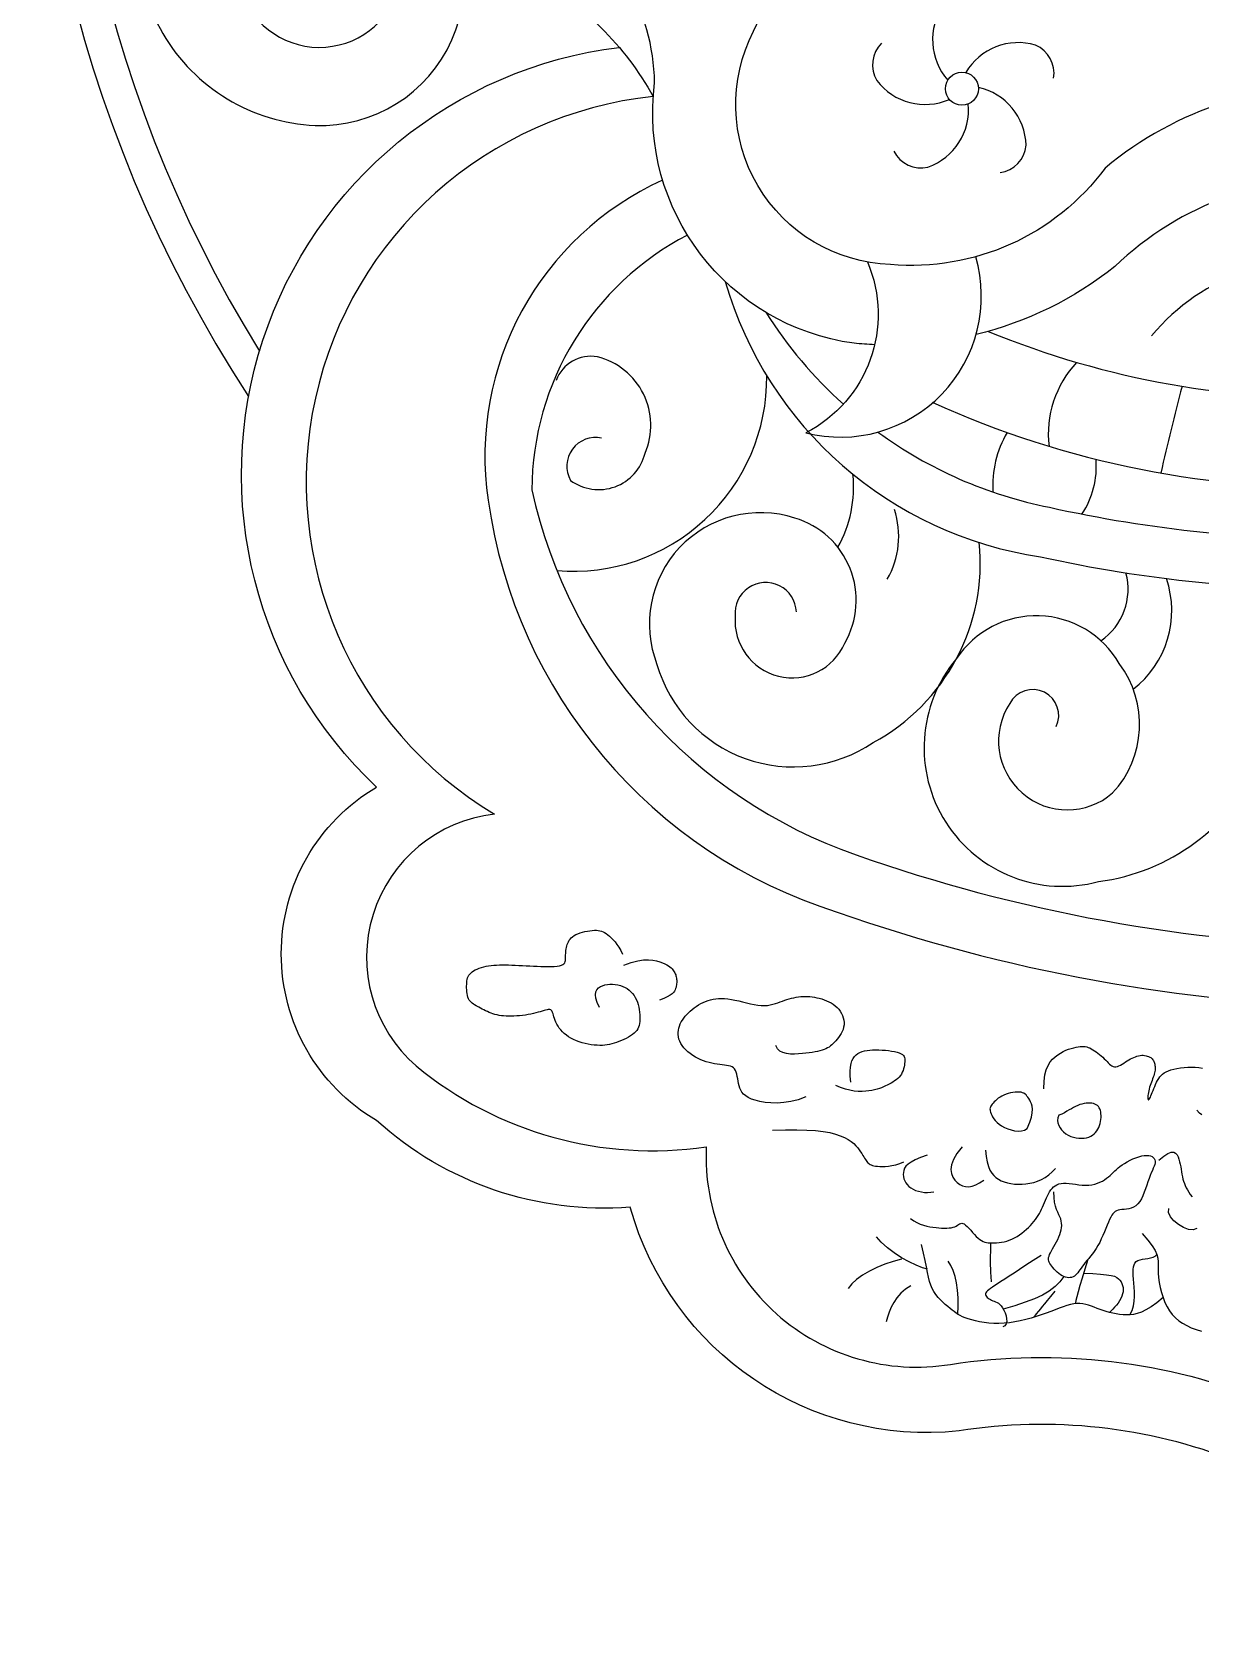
# Model space of a CAD drawing. Header units: millimetres. Extents: x -159346 to -157016, y -80163 to -78851.
# Drawn here: x -157431.75 to -157400.36, y -79047.82 to -79004.58 of the extents above; entities that cross this region are included whole.
import ezdxf

# ---------------------------------------------------------------- set-up
doc = ezdxf.new("R2010")
doc.units = ezdxf.units.MM
doc.header["$LTSCALE"] = 2
doc.header["$MEASUREMENT"] = 0
for name, color, linetype in [('3', 3, 'CONTINUOUS'), ('4', 4, 'CONTINUOUS'), ('7', 7, 'CONTINUOUS')]:
    doc.layers.add(name, color=color, linetype=linetype)

msp = doc.modelspace()

# ---------------------------------------------------------------- linework, layer by layer
at = {"layer": '3', "color": 0}
for points in [[(-157396.101, -79006.097, 0.200979), (-157402.925, -79008.232, -0.260997), (-157408.694, -79010.821, -0.550319), (-157412.372, -79004.558, 0.259121), (-157412.52, -79001.384, 0.661077), (-157414.211, -79001.802, 0.409038), (-157417.221, -78997.208, 0.463078), (-157420.398, -78998.461, 0.230332), (-157418.308, -79003.054, -0.136037), (-157415.065, -79006.31)], [(-157420.398, -78998.461, 0.424059), (-157428.374, -78999.847, 0.545745), (-157424.148, -79007.085, 0.67731), (-157421.242, -79000.525, 0.707315), (-157426.186, -79003.315, 0.769942), (-157421.884, -79003.353, 0.762442), (-157423.846, -79001.77, 0.743648), (-157423.393, -79002.637)], [(-157409.117, -79012.976, -0.014342), (-157409.673, -79012.937, -0.412792), (-157415.028, -79005.941, 0.262416), (-157417.809, -79001.209)], [(-157406.283, -79003.671, 0.345154), (-157407.276, -79003.857, 0.343462), (-157407.154, -79005.869)], [(-157408.934, -79004.881, 0.345154), (-157409.063, -79005.884, 0.343462), (-157407.112, -79006.389)], [(-157404.312, -79005.818, 0.345154), (-157404.797, -79004.93, 0.343462), (-157406.673, -79005.668)], [(-157405.746, -79008.355, 0.345154), (-157405.051, -79007.62, 0.343462), (-157406.333, -79006.064)], [(-157408.602, -79007.776, 0.345154), (-157407.688, -79008.209, 0.343462), (-157406.604, -79006.51)], [(-157414.813, -79008.557, 0.33476), (-157419.5, -79017.153, 0.288685), (-157410.129, -79028.217, 0.079016), (-157396.101, -79030.766, 0.079016)], [(-157396.101, -79008.508, 0.212712), (-157402.67, -79010.879, -0.108121), (-157406.396, -79012.706)], [(-157414.147, -79010.033, 0.278708), (-157418.327, -79016.872, 0.260321), (-157409.617, -79026.68, 0.078961), (-157396.101, -79029.146, 0.078961)], [(-157409.314, -79010.755, -0.395027), (-157410.97, -79015.343, 0.580528), (-157406.405, -79010.615)], [(-157390.11, -79011.927, 0.141691), (-157391.35, -79012.129, -0.092112), (-157392.993, -79011.898, -0.001857), (-157396.101, -79010.756, 0.271344), (-157401.681, -79012.735)], [(-157413.132, -79011.28, 0.293505), (-157404.667, -79018.673, 0.058263), (-157396.101, -79019.541, 0.058263)], [(-157412.043, -79012.106, 0.069191), (-157409.96, -79014.574, 0.069191)], [(-157416.452, -79015.483, 0.644183), (-157417.288, -79016.622, 0.535005), (-157415.287, -79015.89, 0.462913), (-157416.567, -79013.303, 0.35973), (-157417.677, -79013.934)], [(-157409.032, -79015.324, 0.108554), (-157404.424, -79017.344, 0.058606), (-157396.122, -79018.191)], [(-157411.222, -79020.153, 1.030287), (-157412.864, -79020.267, 0.850787), (-157409.924, -79020.992, 0.485332), (-157411.261, -79017.635, 0.633591), (-157414.965, -79021.565, 0.508921), (-157409.16, -79023.663, 0.302486), (-157406.308, -79018.293)], [(-157404.242, -79023.235, 0.981359), (-157405.49, -79022.612, 0.871126), (-157402.727, -79025.016, 0.363424), (-157402.548, -79021.543, 0.556765), (-157406.922, -79021.409, 0.733056), (-157403.104, -79027.398, 0.256961), (-157398.74, -79024.18, 0.256961)]]:
    msp.add_lwpolyline(points, format="xyb", dxfattribs=at)
for points in [[(-157416.512, -79030.775), (-157416.571, -79030.641), (-157416.604, -79030.529), (-157416.614, -79030.436), (-157416.604, -79030.361), (-157416.578, -79030.301), (-157416.538, -79030.255), (-157416.487, -79030.219), (-157416.428, -79030.193), (-157416.364, -79030.174), (-157416.297, -79030.161), (-157416.228, -79030.155), (-157416.157, -79030.155), (-157416.087, -79030.16), (-157416.017, -79030.172), (-157415.949, -79030.189), (-157415.884, -79030.212), (-157415.823, -79030.24), (-157415.766, -79030.273), (-157415.713, -79030.311), (-157415.665, -79030.354), (-157415.622, -79030.401), (-157415.582, -79030.453), (-157415.548, -79030.509), (-157415.518, -79030.569), (-157415.492, -79030.632), (-157415.472, -79030.699), (-157415.455, -79030.767), (-157415.442, -79030.836), (-157415.433, -79030.905), (-157415.428, -79030.973), (-157415.426, -79031.038), (-157415.426, -79031.099), (-157415.43, -79031.157), (-157415.437, -79031.21), (-157415.448, -79031.26), (-157415.463, -79031.307), (-157415.483, -79031.351), (-157415.509, -79031.393), (-157415.541, -79031.433), (-157415.58, -79031.471), (-157415.625, -79031.508), (-157415.677, -79031.543), (-157415.733, -79031.578), (-157415.794, -79031.61), (-157415.857, -79031.641), (-157415.922, -79031.669), (-157415.987, -79031.695), (-157416.052, -79031.718), (-157416.115, -79031.739), (-157416.178, -79031.757), (-157416.24, -79031.772), (-157416.303, -79031.783), (-157416.367, -79031.791), (-157416.433, -79031.796), (-157416.502, -79031.797), (-157416.574, -79031.795), (-157416.65, -79031.789), (-157416.729, -79031.778), (-157416.81, -79031.764), (-157416.892, -79031.747), (-157416.973, -79031.725), (-157417.054, -79031.7), (-157417.131, -79031.671), (-157417.205, -79031.639), (-157417.275, -79031.603), (-157417.34, -79031.564), (-157417.4, -79031.521), (-157417.455, -79031.477), (-157417.505, -79031.43), (-157417.55, -79031.381), (-157417.59, -79031.331), (-157417.624, -79031.279), (-157417.654, -79031.227), (-157417.679, -79031.175), (-157417.7, -79031.124), (-157417.718, -79031.074), (-157417.733, -79031.028), (-157417.746, -79030.985), (-157417.758, -79030.947), (-157417.769, -79030.914), (-157417.78, -79030.887), (-157417.792, -79030.866), (-157417.805, -79030.851), (-157417.821, -79030.841), (-157417.839, -79030.835), (-157417.861, -79030.834), (-157417.888, -79030.837), (-157417.919, -79030.843), (-157417.957, -79030.852), (-157417.999, -79030.864), (-157418.047, -79030.877), (-157418.1, -79030.892), (-157418.157, -79030.908), (-157418.219, -79030.924), (-157418.284, -79030.94), (-157418.353, -79030.955), (-157418.425, -79030.969), (-157418.5, -79030.981), (-157418.577, -79030.991), (-157418.654, -79031), (-157418.731, -79031.007), (-157418.807, -79031.011), (-157418.881, -79031.014), (-157418.952, -79031.014), (-157419.02, -79031.012), (-157419.085, -79031.007), (-157419.146, -79031), (-157419.205, -79030.99), (-157419.262, -79030.979), (-157419.317, -79030.965), (-157419.37, -79030.949), (-157419.421, -79030.931), (-157419.472, -79030.912), (-157419.521, -79030.89), (-157419.569, -79030.868), (-157419.615, -79030.845), (-157419.66, -79030.821), (-157419.704, -79030.797), (-157419.746, -79030.774), (-157419.787, -79030.752), (-157419.826, -79030.73), (-157419.863, -79030.709), (-157419.898, -79030.687), (-157419.93, -79030.664), (-157419.96, -79030.638), (-157419.986, -79030.61), (-157420.009, -79030.579), (-157420.029, -79030.542), (-157420.045, -79030.501), (-157420.057, -79030.456), (-157420.066, -79030.407), (-157420.073, -79030.357), (-157420.076, -79030.305), (-157420.078, -79030.253), (-157420.078, -79030.202), (-157420.076, -79030.153), (-157420.073, -79030.107), (-157420.069, -79030.064), (-157420.062, -79030.023), (-157420.051, -79029.985), (-157420.038, -79029.949), (-157420.019, -79029.915), (-157419.996, -79029.883), (-157419.967, -79029.853), (-157419.932, -79029.823), (-157419.891, -79029.796), (-157419.845, -79029.77), (-157419.794, -79029.746), (-157419.739, -79029.724), (-157419.68, -79029.705), (-157419.618, -79029.687), (-157419.554, -79029.673), (-157419.488, -79029.661), (-157419.419, -79029.652), (-157419.348, -79029.645), (-157419.275, -79029.64), (-157419.199, -79029.637), (-157419.12, -79029.636), (-157419.038, -79029.636), (-157418.952, -79029.637), (-157418.863, -79029.64), (-157418.771, -79029.644), (-157418.676, -79029.648), (-157418.579, -79029.653), (-157418.481, -79029.658), (-157418.382, -79029.663), (-157418.282, -79029.668), (-157418.182, -79029.673), (-157418.083, -79029.677), (-157417.986, -79029.68), (-157417.893, -79029.681), (-157417.804, -79029.681), (-157417.723, -79029.677), (-157417.649, -79029.671), (-157417.585, -79029.661), (-157417.533, -79029.646), (-157417.493, -79029.627), (-157417.463, -79029.604), (-157417.443, -79029.578), (-157417.43, -79029.548), (-157417.424, -79029.515), (-157417.421, -79029.48), (-157417.421, -79029.443), (-157417.421, -79029.405), (-157417.42, -79029.366), (-157417.418, -79029.326), (-157417.415, -79029.286), (-157417.41, -79029.245), (-157417.404, -79029.205), (-157417.396, -79029.165), (-157417.386, -79029.125), (-157417.374, -79029.086), (-157417.359, -79029.048), (-157417.342, -79029.011), (-157417.321, -79028.975), (-157417.296, -79028.94), (-157417.267, -79028.908), (-157417.232, -79028.877), (-157417.191, -79028.848), (-157417.143, -79028.821), (-157417.089, -79028.797), (-157417.029, -79028.775), (-157416.966, -79028.756), (-157416.9, -79028.74), (-157416.833, -79028.727), (-157416.767, -79028.717), (-157416.704, -79028.71), (-157416.645, -79028.706), (-157416.591, -79028.706), (-157416.542, -79028.709), (-157416.497, -79028.716), (-157416.454, -79028.727), (-157416.413, -79028.744), (-157416.372, -79028.765), (-157416.33, -79028.792), (-157416.286, -79028.824), (-157416.24, -79028.862), (-157416.192, -79028.907), (-157416.142, -79028.96), (-157416.091, -79029.019), (-157416.04, -79029.087), (-157415.989, -79029.163), (-157415.94, -79029.248), (-157415.892, -79029.343)], [(-157415.857, -79029.643), (-157415.657, -79029.571), (-157415.481, -79029.525), (-157415.327, -79029.502), (-157415.193, -79029.496), (-157415.076, -79029.505), (-157414.976, -79029.524), (-157414.891, -79029.55), (-157414.817, -79029.578), (-157414.754, -79029.607), (-157414.7, -79029.634), (-157414.655, -79029.661), (-157414.617, -79029.687), (-157414.585, -79029.713), (-157414.559, -79029.738), (-157414.537, -79029.764), (-157414.518, -79029.791), (-157414.501, -79029.818), (-157414.486, -79029.845), (-157414.474, -79029.873), (-157414.463, -79029.901), (-157414.455, -79029.93), (-157414.447, -79029.959), (-157414.442, -79029.988), (-157414.438, -79030.018), (-157414.435, -79030.048), (-157414.434, -79030.078), (-157414.435, -79030.109), (-157414.437, -79030.14), (-157414.441, -79030.171), (-157414.447, -79030.204), (-157414.454, -79030.236), (-157414.464, -79030.27), (-157414.477, -79030.304), (-157414.495, -79030.339), (-157414.522, -79030.375), (-157414.561, -79030.412), (-157414.615, -79030.452), (-157414.688, -79030.492), (-157414.782, -79030.535), (-157414.901, -79030.581)], [(-157410.971, -79033.183), (-157411.171, -79033.255), (-157411.366, -79033.304), (-157411.555, -79033.333), (-157411.735, -79033.345), (-157411.904, -79033.342), (-157412.06, -79033.327), (-157412.201, -79033.303), (-157412.324, -79033.272), (-157412.427, -79033.237), (-157412.513, -79033.197), (-157412.582, -79033.154), (-157412.638, -79033.107), (-157412.682, -79033.056), (-157412.715, -79033.002), (-157412.74, -79032.945), (-157412.76, -79032.885), (-157412.775, -79032.822), (-157412.787, -79032.759), (-157412.797, -79032.695), (-157412.808, -79032.633), (-157412.82, -79032.574), (-157412.835, -79032.52), (-157412.854, -79032.471), (-157412.879, -79032.431), (-157412.91, -79032.399), (-157412.948, -79032.375), (-157412.992, -79032.356), (-157413.041, -79032.343), (-157413.095, -79032.334), (-157413.154, -79032.326), (-157413.216, -79032.319), (-157413.281, -79032.312), (-157413.35, -79032.302), (-157413.42, -79032.29), (-157413.493, -79032.276), (-157413.567, -79032.258), (-157413.641, -79032.236), (-157413.715, -79032.211), (-157413.79, -79032.182), (-157413.863, -79032.148), (-157413.935, -79032.109), (-157414.004, -79032.066), (-157414.071, -79032.019), (-157414.133, -79031.969), (-157414.191, -79031.916), (-157414.242, -79031.861), (-157414.287, -79031.804), (-157414.325, -79031.746), (-157414.354, -79031.687), (-157414.376, -79031.627), (-157414.39, -79031.568), (-157414.397, -79031.508), (-157414.397, -79031.449), (-157414.391, -79031.391), (-157414.379, -79031.333), (-157414.362, -79031.277), (-157414.34, -79031.221), (-157414.314, -79031.168), (-157414.283, -79031.115), (-157414.248, -79031.064), (-157414.209, -79031.015), (-157414.166, -79030.967), (-157414.12, -79030.92), (-157414.072, -79030.875), (-157414.02, -79030.831), (-157413.966, -79030.788), (-157413.909, -79030.748), (-157413.85, -79030.711), (-157413.789, -79030.676), (-157413.726, -79030.644), (-157413.661, -79030.616), (-157413.594, -79030.592), (-157413.527, -79030.571), (-157413.457, -79030.555), (-157413.385, -79030.544), (-157413.309, -79030.538), (-157413.231, -79030.536), (-157413.148, -79030.539), (-157413.061, -79030.548), (-157412.968, -79030.562), (-157412.871, -79030.581), (-157412.769, -79030.604), (-157412.665, -79030.629), (-157412.56, -79030.655), (-157412.456, -79030.679), (-157412.354, -79030.7), (-157412.256, -79030.716), (-157412.163, -79030.726), (-157412.077, -79030.727), (-157411.997, -79030.722), (-157411.923, -79030.71), (-157411.852, -79030.694), (-157411.785, -79030.674), (-157411.721, -79030.652), (-157411.658, -79030.629), (-157411.597, -79030.606), (-157411.535, -79030.585), (-157411.474, -79030.565), (-157411.412, -79030.547), (-157411.351, -79030.53), (-157411.289, -79030.516), (-157411.228, -79030.504), (-157411.166, -79030.494), (-157411.105, -79030.487), (-157411.043, -79030.483), (-157410.982, -79030.482), (-157410.92, -79030.483), (-157410.858, -79030.487), (-157410.796, -79030.494), (-157410.733, -79030.504), (-157410.669, -79030.517), (-157410.605, -79030.532), (-157410.541, -79030.55), (-157410.476, -79030.571), (-157410.413, -79030.596), (-157410.35, -79030.624), (-157410.29, -79030.656), (-157410.232, -79030.692), (-157410.178, -79030.733), (-157410.128, -79030.778), (-157410.083, -79030.828), (-157410.044, -79030.881), (-157410.01, -79030.939), (-157409.982, -79030.998), (-157409.961, -79031.06), (-157409.947, -79031.122), (-157409.941, -79031.185), (-157409.942, -79031.247), (-157409.952, -79031.308), (-157409.969, -79031.367), (-157409.991, -79031.424), (-157410.019, -79031.479), (-157410.051, -79031.531), (-157410.086, -79031.581), (-157410.122, -79031.628), (-157410.158, -79031.671), (-157410.194, -79031.711), (-157410.23, -79031.748), (-157410.267, -79031.782), (-157410.305, -79031.813), (-157410.344, -79031.841), (-157410.386, -79031.866), (-157410.43, -79031.889), (-157410.479, -79031.91), (-157410.531, -79031.928), (-157410.588, -79031.945), (-157410.651, -79031.96), (-157410.719, -79031.973), (-157410.794, -79031.986), (-157410.875, -79031.997), (-157410.964, -79032.008), (-157411.06, -79032.018), (-157411.164, -79032.027), (-157411.273, -79032.032), (-157411.381, -79032.03), (-157411.485, -79032.018), (-157411.581, -79031.992), (-157411.664, -79031.949), (-157411.73, -79031.885), (-157411.776, -79031.798)], [(-157409.763, -79032.781), (-157409.775, -79032.625), (-157409.777, -79032.493), (-157409.769, -79032.381), (-157409.753, -79032.287), (-157409.73, -79032.21), (-157409.699, -79032.146), (-157409.661, -79032.094), (-157409.618, -79032.051), (-157409.569, -79032.015), (-157409.515, -79031.986), (-157409.456, -79031.963), (-157409.393, -79031.945), (-157409.324, -79031.932), (-157409.251, -79031.923), (-157409.174, -79031.918), (-157409.092, -79031.917), (-157409.007, -79031.918), (-157408.919, -79031.922), (-157408.831, -79031.929), (-157408.745, -79031.938), (-157408.662, -79031.95), (-157408.586, -79031.964), (-157408.517, -79031.98), (-157408.459, -79031.999), (-157408.411, -79032.02), (-157408.375, -79032.042), (-157408.347, -79032.068), (-157408.328, -79032.096), (-157408.316, -79032.126), (-157408.31, -79032.16), (-157408.308, -79032.197), (-157408.31, -79032.237), (-157408.314, -79032.281), (-157408.32, -79032.327), (-157408.329, -79032.375), (-157408.341, -79032.423), (-157408.357, -79032.472), (-157408.377, -79032.52), (-157408.401, -79032.566), (-157408.429, -79032.61), (-157408.462, -79032.65), (-157408.499, -79032.687), (-157408.54, -79032.721), (-157408.585, -79032.753), (-157408.631, -79032.783), (-157408.679, -79032.811), (-157408.729, -79032.837), (-157408.779, -79032.863), (-157408.83, -79032.887), (-157408.881, -79032.911), (-157408.935, -79032.934), (-157408.992, -79032.955), (-157409.053, -79032.974), (-157409.119, -79032.992), (-157409.191, -79033.007), (-157409.271, -79033.019), (-157409.359, -79033.029), (-157409.455, -79033.034), (-157409.558, -79033.032), (-157409.668, -79033.023), (-157409.784, -79033.004), (-157409.906, -79032.973), (-157410.034, -79032.929), (-157410.166, -79032.87)], [(-157404.575, -79032.96), (-157404.567, -79032.759), (-157404.544, -79032.59), (-157404.508, -79032.45), (-157404.462, -79032.334), (-157404.406, -79032.24), (-157404.343, -79032.163), (-157404.274, -79032.1), (-157404.203, -79032.047), (-157404.129, -79032.002), (-157404.056, -79031.962), (-157403.982, -79031.929), (-157403.91, -79031.901), (-157403.84, -79031.878), (-157403.773, -79031.859), (-157403.71, -79031.845), (-157403.651, -79031.835), (-157403.598, -79031.828), (-157403.549, -79031.825), (-157403.504, -79031.826), (-157403.462, -79031.83), (-157403.421, -79031.839), (-157403.382, -79031.851), (-157403.342, -79031.867), (-157403.301, -79031.887), (-157403.258, -79031.912), (-157403.213, -79031.94), (-157403.168, -79031.971), (-157403.123, -79032.005), (-157403.078, -79032.04), (-157403.033, -79032.078), (-157402.991, -79032.116), (-157402.95, -79032.155), (-157402.912, -79032.194), (-157402.877, -79032.232), (-157402.843, -79032.267), (-157402.81, -79032.3), (-157402.777, -79032.327), (-157402.744, -79032.349), (-157402.71, -79032.364), (-157402.674, -79032.371), (-157402.637, -79032.37), (-157402.598, -79032.36), (-157402.557, -79032.345), (-157402.515, -79032.324), (-157402.472, -79032.299), (-157402.428, -79032.272), (-157402.384, -79032.243), (-157402.339, -79032.215), (-157402.294, -79032.188), (-157402.25, -79032.162), (-157402.205, -79032.139), (-157402.161, -79032.118), (-157402.117, -79032.1), (-157402.074, -79032.085), (-157402.031, -79032.074), (-157401.989, -79032.066), (-157401.947, -79032.062), (-157401.907, -79032.063), (-157401.868, -79032.066), (-157401.83, -79032.073), (-157401.795, -79032.083), (-157401.762, -79032.095), (-157401.732, -79032.11), (-157401.705, -79032.126), (-157401.682, -79032.143), (-157401.662, -79032.162), (-157401.645, -79032.182), (-157401.63, -79032.204), (-157401.618, -79032.227), (-157401.608, -79032.251), (-157401.6, -79032.277), (-157401.594, -79032.304), (-157401.589, -79032.333), (-157401.586, -79032.363), (-157401.584, -79032.394), (-157401.584, -79032.427), (-157401.587, -79032.461), (-157401.592, -79032.497), (-157401.599, -79032.534), (-157401.609, -79032.572), (-157401.621, -79032.612), (-157401.636, -79032.653), (-157401.652, -79032.695), (-157401.669, -79032.739), (-157401.687, -79032.783), (-157401.704, -79032.829), (-157401.72, -79032.875), (-157401.735, -79032.922), (-157401.748, -79032.97), (-157401.759, -79033.017), (-157401.768, -79033.063), (-157401.774, -79033.107), (-157401.779, -79033.147), (-157401.781, -79033.182), (-157401.782, -79033.212), (-157401.78, -79033.235), (-157401.776, -79033.251), (-157401.77, -79033.259), (-157401.763, -79033.26), (-157401.753, -79033.253), (-157401.742, -79033.239), (-157401.729, -79033.217), (-157401.714, -79033.189), (-157401.698, -79033.153), (-157401.681, -79033.111), (-157401.662, -79033.063), (-157401.641, -79033.011), (-157401.62, -79032.956), (-157401.597, -79032.899), (-157401.572, -79032.843), (-157401.546, -79032.788), (-157401.519, -79032.736), (-157401.49, -79032.688), (-157401.459, -79032.644), (-157401.424, -79032.603), (-157401.385, -79032.567), (-157401.34, -79032.534), (-157401.289, -79032.504), (-157401.229, -79032.477), (-157401.161, -79032.453), (-157401.084, -79032.432), (-157400.999, -79032.415), (-157400.907, -79032.4), (-157400.81, -79032.39), (-157400.71, -79032.384), (-157400.609, -79032.382), (-157400.508, -79032.385), (-157400.409, -79032.394), (-157400.313, -79032.407)], [(-157405.022, -79034.032), (-157404.953, -79033.863), (-157404.908, -79033.721), (-157404.885, -79033.605), (-157404.88, -79033.509), (-157404.888, -79033.431), (-157404.906, -79033.367), (-157404.93, -79033.314), (-157404.955, -79033.269), (-157404.98, -79033.227), (-157405.003, -79033.19), (-157405.027, -79033.157), (-157405.051, -79033.128), (-157405.079, -79033.103), (-157405.109, -79033.083), (-157405.145, -79033.067), (-157405.186, -79033.056), (-157405.234, -79033.05), (-157405.288, -79033.049), (-157405.346, -79033.052), (-157405.406, -79033.06), (-157405.468, -79033.072), (-157405.53, -79033.088), (-157405.591, -79033.107), (-157405.649, -79033.131), (-157405.702, -79033.158), (-157405.752, -79033.187), (-157405.797, -79033.218), (-157405.839, -79033.251), (-157405.876, -79033.284), (-157405.909, -79033.316), (-157405.937, -79033.347), (-157405.962, -79033.377), (-157405.982, -79033.403), (-157405.998, -79033.428), (-157406.01, -79033.452), (-157406.018, -79033.476), (-157406.021, -79033.501), (-157406.02, -79033.528), (-157406.015, -79033.558), (-157406.006, -79033.592), (-157405.993, -79033.631), (-157405.974, -79033.674), (-157405.95, -79033.719), (-157405.919, -79033.767), (-157405.88, -79033.815), (-157405.832, -79033.864), (-157405.775, -79033.911), (-157405.708, -79033.957), (-157405.63, -79034), (-157405.544, -79034.038), (-157405.453, -79034.069), (-157405.36, -79034.089), (-157405.267, -79034.099), (-157405.178, -79034.093), (-157405.095, -79034.072), (-157405.022, -79034.032)], [(-157404.173, -79033.674), (-157404.197, -79033.742), (-157404.204, -79033.811), (-157404.196, -79033.879), (-157404.174, -79033.946), (-157404.14, -79034.009), (-157404.096, -79034.069), (-157404.043, -79034.122), (-157403.983, -79034.17), (-157403.917, -79034.209), (-157403.848, -79034.24), (-157403.776, -79034.264), (-157403.704, -79034.281), (-157403.631, -79034.29), (-157403.56, -79034.293), (-157403.491, -79034.288), (-157403.427, -79034.278), (-157403.369, -79034.26), (-157403.315, -79034.238), (-157403.267, -79034.209), (-157403.224, -79034.176), (-157403.186, -79034.138), (-157403.153, -79034.096), (-157403.124, -79034.051), (-157403.099, -79034.002), (-157403.079, -79033.95), (-157403.063, -79033.897), (-157403.051, -79033.843), (-157403.043, -79033.788), (-157403.038, -79033.734), (-157403.038, -79033.682), (-157403.041, -79033.632), (-157403.047, -79033.585), (-157403.057, -79033.542), (-157403.071, -79033.504), (-157403.089, -79033.47), (-157403.111, -79033.44), (-157403.136, -79033.414), (-157403.167, -79033.392), (-157403.201, -79033.375), (-157403.241, -79033.362), (-157403.285, -79033.353), (-157403.334, -79033.348), (-157403.385, -79033.347), (-157403.439, -79033.351), (-157403.495, -79033.359), (-157403.552, -79033.372), (-157403.609, -79033.389), (-157403.666, -79033.41), (-157403.721, -79033.436), (-157403.777, -79033.465), (-157403.833, -79033.498), (-157403.891, -79033.532), (-157403.953, -79033.568), (-157404.02, -79033.604), (-157404.093, -79033.64), (-157404.173, -79033.674)], [(-157400.335, -79033.666), (-157400.396, -79033.613), (-157400.461, -79033.54)], [(-157411.865, -79034.076), (-157411.518, -79034.065), (-157411.211, -79034.063), (-157410.942, -79034.07), (-157410.707, -79034.086), (-157410.502, -79034.11), (-157410.326, -79034.141), (-157410.174, -79034.178), (-157410.043, -79034.222), (-157409.93, -79034.27), (-157409.833, -79034.323), (-157409.75, -79034.378), (-157409.681, -79034.435), (-157409.622, -79034.493), (-157409.573, -79034.55), (-157409.531, -79034.605), (-157409.495, -79034.657), (-157409.463, -79034.705), (-157409.435, -79034.75), (-157409.41, -79034.79), (-157409.388, -79034.827), (-157409.367, -79034.86), (-157409.347, -79034.89), (-157409.328, -79034.916), (-157409.308, -79034.94), (-157409.288, -79034.961), (-157409.267, -79034.98), (-157409.242, -79034.995), (-157409.214, -79035.009), (-157409.181, -79035.021), (-157409.142, -79035.03), (-157409.097, -79035.038), (-157409.044, -79035.044), (-157408.982, -79035.049), (-157408.912, -79035.051), (-157408.834, -79035.049), (-157408.748, -79035.041), (-157408.655, -79035.026), (-157408.554, -79035.003), (-157408.446, -79034.97), (-157408.332, -79034.925)], [(-157406.767, -79034.523), (-157406.908, -79034.699), (-157407.001, -79034.859), (-157407.053, -79035.002), (-157407.069, -79035.129), (-157407.055, -79035.241), (-157407.018, -79035.337), (-157406.965, -79035.418), (-157406.901, -79035.484), (-157406.832, -79035.535), (-157406.758, -79035.571), (-157406.678, -79035.59), (-157406.593, -79035.593), (-157406.502, -79035.577), (-157406.404, -79035.544), (-157406.299, -79035.49), (-157406.185, -79035.417)], [(-157406.141, -79034.613), (-157406.121, -79034.783), (-157406.094, -79034.926), (-157406.061, -79035.047), (-157406.022, -79035.146), (-157405.975, -79035.228), (-157405.922, -79035.294), (-157405.862, -79035.349), (-157405.794, -79035.394), (-157405.719, -79035.433), (-157405.638, -79035.466), (-157405.551, -79035.491), (-157405.459, -79035.51), (-157405.362, -79035.523), (-157405.263, -79035.528), (-157405.16, -79035.526), (-157405.056, -79035.517), (-157404.951, -79035.501), (-157404.846, -79035.476), (-157404.741, -79035.443), (-157404.638, -79035.399), (-157404.538, -79035.344), (-157404.441, -79035.277), (-157404.349, -79035.197), (-157404.262, -79035.104)], [(-157401.489, -79034.881), (-157401.353, -79034.77), (-157401.242, -79034.701), (-157401.154, -79034.669), (-157401.086, -79034.668), (-157401.034, -79034.692), (-157400.996, -79034.735), (-157400.967, -79034.791), (-157400.945, -79034.855), (-157400.927, -79034.921), (-157400.912, -79034.989), (-157400.899, -79035.057), (-157400.887, -79035.125), (-157400.876, -79035.193), (-157400.864, -79035.259), (-157400.851, -79035.324), (-157400.837, -79035.387), (-157400.82, -79035.447), (-157400.801, -79035.505), (-157400.778, -79035.563), (-157400.751, -79035.62), (-157400.72, -79035.677), (-157400.684, -79035.737), (-157400.642, -79035.799), (-157400.595, -79035.864)], [(-157407.706, -79034.747), (-157407.887, -79034.812), (-157408.03, -79034.873), (-157408.141, -79034.932), (-157408.222, -79034.989), (-157408.279, -79035.044), (-157408.316, -79035.098), (-157408.337, -79035.153), (-157408.347, -79035.208), (-157408.349, -79035.265), (-157408.344, -79035.322), (-157408.331, -79035.378), (-157408.311, -79035.434), (-157408.283, -79035.487), (-157408.247, -79035.537), (-157408.202, -79035.584), (-157408.149, -79035.625), (-157408.088, -79035.662), (-157408.019, -79035.692), (-157407.944, -79035.716), (-157407.865, -79035.733), (-157407.782, -79035.744), (-157407.697, -79035.747), (-157407.612, -79035.742), (-157407.527, -79035.73)], [(-157408.153, -79036.444), (-157408.068, -79036.505), (-157407.982, -79036.555), (-157407.895, -79036.595), (-157407.808, -79036.626), (-157407.721, -79036.65), (-157407.636, -79036.667), (-157407.552, -79036.681), (-157407.471, -79036.69), (-157407.393, -79036.697), (-157407.319, -79036.702), (-157407.248, -79036.705), (-157407.182, -79036.704), (-157407.12, -79036.7), (-157407.064, -79036.693), (-157407.013, -79036.683), (-157406.968, -79036.668), (-157406.929, -79036.649), (-157406.895, -79036.629), (-157406.864, -79036.609), (-157406.836, -79036.591), (-157406.808, -79036.579), (-157406.779, -79036.574), (-157406.749, -79036.578), (-157406.715, -79036.593), (-157406.676, -79036.622), (-157406.633, -79036.662), (-157406.587, -79036.71), (-157406.539, -79036.764), (-157406.49, -79036.82), (-157406.44, -79036.875), (-157406.39, -79036.927), (-157406.342, -79036.973), (-157406.295, -79037.011), (-157406.25, -79037.04), (-157406.205, -79037.062), (-157406.16, -79037.078), (-157406.114, -79037.089), (-157406.066, -79037.096), (-157406.016, -79037.099), (-157405.962, -79037.1), (-157405.904, -79037.099), (-157405.842, -79037.096), (-157405.778, -79037.091), (-157405.711, -79037.082), (-157405.642, -79037.07), (-157405.573, -79037.053), (-157405.503, -79037.031), (-157405.432, -79037.003), (-157405.363, -79036.969), (-157405.295, -79036.93), (-157405.228, -79036.886), (-157405.163, -79036.839), (-157405.101, -79036.789), (-157405.041, -79036.737), (-157404.985, -79036.684), (-157404.933, -79036.631), (-157404.885, -79036.578), (-157404.84, -79036.525), (-157404.799, -79036.473), (-157404.762, -79036.42), (-157404.727, -79036.367), (-157404.694, -79036.312), (-157404.664, -79036.256), (-157404.635, -79036.199), (-157404.608, -79036.139), (-157404.581, -79036.078), (-157404.555, -79036.017), (-157404.53, -79035.956), (-157404.503, -79035.896), (-157404.477, -79035.837), (-157404.448, -79035.782), (-157404.419, -79035.73), (-157404.387, -79035.681), (-157404.352, -79035.638), (-157404.314, -79035.6), (-157404.272, -79035.567), (-157404.224, -79035.54), (-157404.171, -79035.519), (-157404.112, -79035.505), (-157404.046, -79035.499), (-157403.973, -79035.499), (-157403.893, -79035.506), (-157403.808, -79035.516), (-157403.721, -79035.528), (-157403.631, -79035.539), (-157403.542, -79035.548), (-157403.453, -79035.553), (-157403.368, -79035.551), (-157403.286, -79035.541), (-157403.209, -79035.524), (-157403.135, -79035.501), (-157403.067, -79035.473), (-157403.003, -79035.44), (-157402.943, -79035.404), (-157402.888, -79035.366), (-157402.838, -79035.327), (-157402.793, -79035.288), (-157402.751, -79035.249), (-157402.71, -79035.21), (-157402.67, -79035.17), (-157402.627, -79035.13), (-157402.582, -79035.09), (-157402.531, -79035.049), (-157402.473, -79035.007), (-157402.408, -79034.965), (-157402.336, -79034.924), (-157402.26, -79034.884), (-157402.181, -79034.847), (-157402.101, -79034.815), (-157402.023, -79034.787), (-157401.947, -79034.767), (-157401.877, -79034.754), (-157401.813, -79034.75), (-157401.757, -79034.754), (-157401.708, -79034.766), (-157401.667, -79034.785), (-157401.634, -79034.809), (-157401.61, -79034.839), (-157401.594, -79034.873), (-157401.586, -79034.91), (-157401.588, -79034.951), (-157401.597, -79034.995), (-157401.613, -79035.043), (-157401.635, -79035.097), (-157401.66, -79035.155), (-157401.689, -79035.22), (-157401.719, -79035.292), (-157401.75, -79035.372), (-157401.781, -79035.46), (-157401.811, -79035.552), (-157401.843, -79035.648), (-157401.877, -79035.743), (-157401.913, -79035.834), (-157401.954, -79035.919), (-157401.998, -79035.994), (-157402.048, -79036.057), (-157402.104, -79036.106), (-157402.165, -79036.141), (-157402.229, -79036.166), (-157402.293, -79036.183), (-157402.358, -79036.194), (-157402.42, -79036.201), (-157402.479, -79036.207), (-157402.533, -79036.214), (-157402.58, -79036.224), (-157402.621, -79036.239), (-157402.657, -79036.259), (-157402.69, -79036.285), (-157402.721, -79036.319), (-157402.75, -79036.361), (-157402.779, -79036.413), (-157402.809, -79036.474), (-157402.84, -79036.546), (-157402.874, -79036.628), (-157402.91, -79036.715), (-157402.948, -79036.807), (-157402.989, -79036.902), (-157403.031, -79036.996), (-157403.075, -79037.087), (-157403.122, -79037.174), (-157403.17, -79037.255), (-157403.22, -79037.329), (-157403.27, -79037.397), (-157403.32, -79037.461), (-157403.369, -79037.52), (-157403.416, -79037.576), (-157403.461, -79037.629), (-157403.502, -79037.681), (-157403.539, -79037.73), (-157403.573, -79037.778), (-157403.604, -79037.823), (-157403.634, -79037.865), (-157403.663, -79037.903), (-157403.693, -79037.938), (-157403.723, -79037.968), (-157403.755, -79037.993), (-157403.79, -79038.013), (-157403.828, -79038.027), (-157403.867, -79038.035), (-157403.908, -79038.037), (-157403.951, -79038.033), (-157403.994, -79038.024), (-157404.039, -79038.008), (-157404.083, -79037.986), (-157404.128, -79037.958), (-157404.172, -79037.925), (-157404.215, -79037.888), (-157404.256, -79037.848), (-157404.294, -79037.807), (-157404.33, -79037.766), (-157404.361, -79037.726), (-157404.389, -79037.688), (-157404.412, -79037.653), (-157404.429, -79037.621), (-157404.442, -79037.59), (-157404.449, -79037.559), (-157404.45, -79037.526), (-157404.446, -79037.492), (-157404.435, -79037.455), (-157404.419, -79037.412), (-157404.396, -79037.365), (-157404.369, -79037.313), (-157404.338, -79037.257), (-157404.304, -79037.197), (-157404.27, -79037.136), (-157404.235, -79037.072), (-157404.203, -79037.008), (-157404.173, -79036.943), (-157404.147, -79036.879), (-157404.126, -79036.816), (-157404.11, -79036.754), (-157404.099, -79036.693), (-157404.094, -79036.633), (-157404.096, -79036.574), (-157404.105, -79036.516), (-157404.121, -79036.459), (-157404.144, -79036.404), (-157404.172, -79036.345), (-157404.202, -79036.281), (-157404.233, -79036.206), (-157404.262, -79036.118), (-157404.285, -79036.011), (-157404.301, -79035.883), (-157404.307, -79035.73)], [(-157400.461, -79036.712), (-157400.561, -79036.752), (-157400.686, -79036.742), (-157400.823, -79036.692), (-157400.958, -79036.612), (-157401.079, -79036.511), (-157401.171, -79036.398), (-157401.223, -79036.284), (-157401.221, -79036.176)], [(-157407.701, -79037.805), (-157407.838, -79037.769), (-157408.007, -79037.703), (-157408.196, -79037.612), (-157408.395, -79037.5), (-157408.592, -79037.372), (-157408.778, -79037.232), (-157408.94, -79037.086), (-157409.069, -79036.938)], [(-157401.372, -79038.571), (-157401.544, -79038.711), (-157401.696, -79038.821), (-157401.831, -79038.903), (-157401.953, -79038.962), (-157402.064, -79039.001), (-157402.166, -79039.025), (-157402.262, -79039.035), (-157402.356, -79039.037), (-157402.448, -79039.033), (-157402.541, -79039.023), (-157402.632, -79039.01), (-157402.722, -79038.992), (-157402.811, -79038.971), (-157402.898, -79038.947), (-157402.982, -79038.921), (-157403.064, -79038.892), (-157403.143, -79038.862), (-157403.221, -79038.832), (-157403.297, -79038.803), (-157403.372, -79038.777), (-157403.448, -79038.755), (-157403.526, -79038.739), (-157403.605, -79038.73), (-157403.687, -79038.73), (-157403.773, -79038.74), (-157403.863, -79038.759), (-157403.957, -79038.785), (-157404.057, -79038.818), (-157404.161, -79038.856), (-157404.272, -79038.898), (-157404.388, -79038.943), (-157404.512, -79038.989), (-157404.642, -79039.034), (-157404.777, -79039.079), (-157404.918, -79039.122), (-157405.061, -79039.161), (-157405.207, -79039.195), (-157405.353, -79039.224), (-157405.499, -79039.246), (-157405.643, -79039.26), (-157405.785, -79039.266), (-157405.922, -79039.263), (-157406.055, -79039.254), (-157406.181, -79039.239), (-157406.301, -79039.219), (-157406.411, -79039.196), (-157406.513, -79039.17), (-157406.604, -79039.142), (-157406.684, -79039.114), (-157406.755, -79039.085), (-157406.818, -79039.054), (-157406.876, -79039.021), (-157406.931, -79038.986), (-157406.984, -79038.948), (-157407.038, -79038.907), (-157407.095, -79038.861), (-157407.157, -79038.812), (-157407.221, -79038.757), (-157407.287, -79038.698), (-157407.353, -79038.634), (-157407.416, -79038.565), (-157407.476, -79038.491), (-157407.53, -79038.411), (-157407.576, -79038.327), (-157407.614, -79038.236), (-157407.645, -79038.137), (-157407.673, -79038.025), (-157407.7, -79037.897), (-157407.729, -79037.749), (-157407.764, -79037.577), (-157407.806, -79037.378), (-157407.859, -79037.148)], [(-157406.006, -79037.115), (-157406.01, -79037.317), (-157406.012, -79037.475), (-157406.013, -79037.599), (-157406.012, -79037.703), (-157406.009, -79037.797), (-157406.005, -79037.894), (-157405.999, -79038.007), (-157405.99, -79038.147)], [(-157401.937, -79036.847), (-157401.777, -79037.03), (-157401.663, -79037.182), (-157401.586, -79037.309), (-157401.539, -79037.418), (-157401.515, -79037.515), (-157401.507, -79037.607), (-157401.507, -79037.699), (-157401.508, -79037.8), (-157401.503, -79037.912), (-157401.492, -79038.035), (-157401.473, -79038.166), (-157401.447, -79038.301), (-157401.413, -79038.437), (-157401.372, -79038.571), (-157401.323, -79038.7), (-157401.266, -79038.82), (-157401.2, -79038.929), (-157401.126, -79039.026), (-157401.042, -79039.114), (-157400.95, -79039.192), (-157400.848, -79039.262), (-157400.736, -79039.325), (-157400.615, -79039.38), (-157400.483, -79039.43), (-157400.341, -79039.475)], [(-157408.398, -79037.542), (-157408.621, -79037.6), (-157408.843, -79037.673), (-157409.057, -79037.76), (-157409.259, -79037.858), (-157409.442, -79037.966), (-157409.603, -79038.082), (-157409.735, -79038.205), (-157409.833, -79038.331)], [(-157406.885, -79039.028), (-157406.872, -79038.8), (-157406.874, -79038.58), (-157406.89, -79038.372), (-157406.918, -79038.178), (-157406.958, -79038.001), (-157407.011, -79037.843), (-157407.074, -79037.707), (-157407.148, -79037.595)], [(-157404.648, -79037.437), (-157404.863, -79037.577), (-157405.055, -79037.702), (-157405.225, -79037.814), (-157405.376, -79037.912), (-157405.509, -79037.998), (-157405.625, -79038.074), (-157405.726, -79038.14), (-157405.815, -79038.198), (-157405.891, -79038.247), (-157405.957, -79038.291), (-157406.011, -79038.328), (-157406.056, -79038.361), (-157406.09, -79038.39), (-157406.116, -79038.417), (-157406.132, -79038.442), (-157406.139, -79038.467), (-157406.138, -79038.492), (-157406.13, -79038.517), (-157406.116, -79038.541), (-157406.096, -79038.565), (-157406.071, -79038.587), (-157406.042, -79038.608), (-157406.011, -79038.626), (-157405.977, -79038.642), (-157405.942, -79038.656), (-157405.906, -79038.669), (-157405.869, -79038.683), (-157405.831, -79038.701), (-157405.794, -79038.724), (-157405.756, -79038.754), (-157405.719, -79038.794), (-157405.682, -79038.846), (-157405.646, -79038.91), (-157405.614, -79038.984), (-157405.589, -79039.062), (-157405.574, -79039.14), (-157405.572, -79039.213), (-157405.586, -79039.276), (-157405.619, -79039.326), (-157405.674, -79039.357)], [(-157403.393, -79037.548), (-157403.475, -79037.812), (-157403.546, -79038.047), (-157403.604, -79038.249), (-157403.65, -79038.419), (-157403.686, -79038.554), (-157403.711, -79038.652), (-157403.725, -79038.711), (-157403.73, -79038.73)], [(-157402.262, -79039.035), (-157402.206, -79038.914), (-157402.169, -79038.789), (-157402.147, -79038.663), (-157402.138, -79038.538), (-157402.139, -79038.414), (-157402.146, -79038.295), (-157402.156, -79038.182), (-157402.166, -79038.076), (-157402.174, -79037.98), (-157402.177, -79037.893), (-157402.176, -79037.816), (-157402.167, -79037.749), (-157402.152, -79037.691), (-157402.127, -79037.642), (-157402.092, -79037.603), (-157402.047, -79037.574), (-157401.989, -79037.554), (-157401.923, -79037.54), (-157401.852, -79037.53), (-157401.778, -79037.52), (-157401.707, -79037.507), (-157401.641, -79037.487), (-157401.584, -79037.459), (-157401.539, -79037.418)], [(-157404.039, -79038.008), (-157404.142, -79038.149), (-157404.271, -79038.277), (-157404.428, -79038.394), (-157404.612, -79038.503), (-157404.827, -79038.603), (-157405.073, -79038.698), (-157405.351, -79038.789), (-157405.664, -79038.878)], [(-157403.511, -79037.919), (-157403.256, -79037.928), (-157403.051, -79037.94), (-157402.891, -79037.956), (-157402.769, -79037.976), (-157402.679, -79038), (-157402.613, -79038.029), (-157402.566, -79038.063), (-157402.53, -79038.101), (-157402.501, -79038.144), (-157402.477, -79038.191), (-157402.46, -79038.243), (-157402.448, -79038.297), (-157402.444, -79038.354), (-157402.447, -79038.413), (-157402.458, -79038.473), (-157402.478, -79038.535), (-157402.506, -79038.596), (-157402.541, -79038.658), (-157402.582, -79038.717), (-157402.626, -79038.775), (-157402.673, -79038.83), (-157402.721, -79038.882), (-157402.767, -79038.929), (-157402.811, -79038.971)], [(-157408.148, -79038.252), (-157408.294, -79038.348), (-157408.418, -79038.456), (-157408.521, -79038.574), (-157408.606, -79038.699), (-157408.674, -79038.83), (-157408.729, -79038.962), (-157408.773, -79039.095), (-157408.806, -79039.225)], [(-157404.281, -79038.402), (-157404.398, -79038.543), (-157404.489, -79038.653), (-157404.56, -79038.739), (-157404.617, -79038.81), (-157404.668, -79038.873), (-157404.719, -79038.937), (-157404.777, -79039.01), (-157404.847, -79039.1)]]:
    msp.add_lwpolyline(points, dxfattribs=at)
msp.add_circle((-157406.775, -79006.1), 0.444, dxfattribs=at)
for centre, radius, start, end in [((-157396.101, -78994.856), 34.746, 328.2349, 211.7651), ((-157397.016, -78990.59), 23.816, 247.6639, 272.2012), ((-157401.633, -79015.379), 2.822, 136.8987, 186.6697), ((-157417.217, -79013.862), 5.201, 265.2171, 0.5638), ((-157338.118, -79030.66), 64.895, 165.2095, 167.32733), ((-157397.054, -78991.413), 25.391, 245.5215, 272.1506), ((-157403.144, -79016.763), 2.805, 149.4413, 183.4908), ((-157405.473, -79016.248), 2.308, 326.3383, 4.7853), ((-157412.951, -79016.805), 3.267, 330.4541, 6.1128), ((-157410.776, -79018.127), 2.304, 330.1062, 18.2294), ((-157403.977, -79019.548), 1.666, 304.0589, 15.4123), ((-157403.813, -79020.12), 2.674, 307.8472, 18.8009)]:
    msp.add_arc(centre, radius, start, end, dxfattribs=at)
at = {"layer": '4', "color": 0}
msp.add_lwpolyline([(-157396.101, -79047.817, 0.17351), (-157399.431, -79042.961, 0.132833), (-157406.853, -79042.151, -0.365654), (-157415.683, -79036.145, -0.205779), (-157422.497, -79033.816, -0.57165), (-157422.497, -79024.86, -0.635368), (-157415.98, -79004.991, -0.635368)], format="xyb", dxfattribs=at)
msp.add_arc((-157396.101, -78994.856), 35.646, 327.0681, 213.1796, dxfattribs=at)
at = {"layer": '7', "color": 0}
msp.add_lwpolyline([(-157415.065, -79006.31, 0.720384), (-157419.331, -79025.587, 0.653653), (-157421.431, -79032.35, 0.212179), (-157413.641, -79034.52, 0.476867), (-157407.082, -79040.365, -0.135588), (-157398.566, -79041.368, -0.081785), (-157396.101, -79043.745)], format="xyb", dxfattribs=at)

doc.saveas('drawing.dxf')
